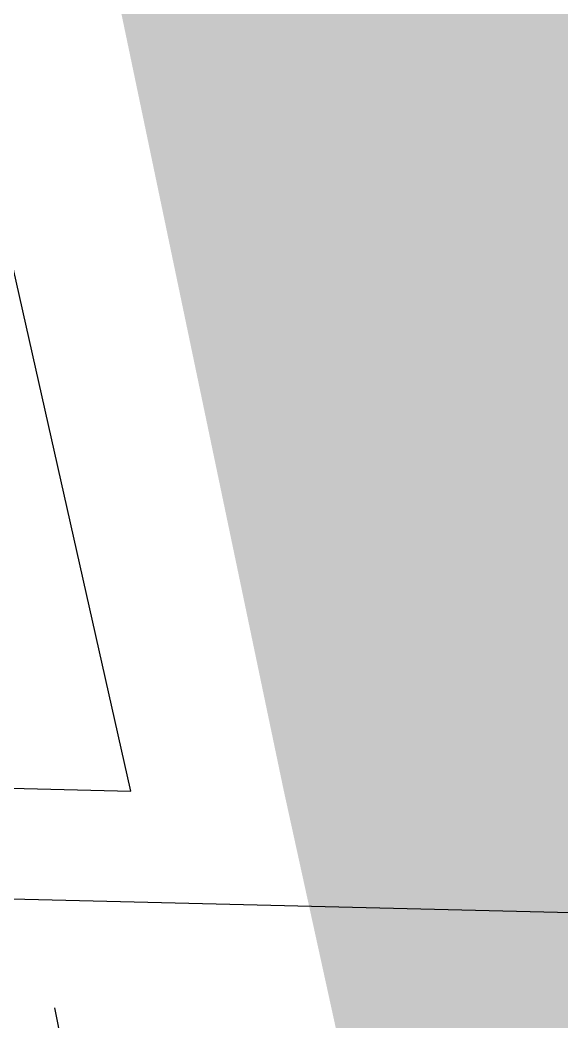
# Model space of a CAD drawing. Extents: x 383425 to 391668, y 6055101 to 6059545.
# Drawn here: x 385550.74 to 385555.62, y 6058438.09 to 6058447.11 of the extents above; entities that cross this region are included whole.
import ezdxf

# ---------------------------------------------------------------- set-up
doc = ezdxf.new("R2010")
doc.units = 0
doc.header["$LTSCALE"] = 5
doc.linetypes.add('foc-TOPO', pattern=[1, 0.2, -0.8])
for name, color, linetype in [('AS-ROADS', 254, 'Continuous'), ('C-RW', 13, 'Continuous'), ('P-PROPOSED', 10, 'Continuous'), ('T-LOW-AREA', 48, 'foc-TOPO')]:
    doc.layers.add(name, color=color, linetype=linetype)

msp = doc.modelspace()

# ---------------------------------------------------------------- linework, layer by layer
at = {"layer": 'AS-ROADS', "const_width": 5.9977, "flags": 128}
msp.add_lwpolyline([(385566.975, 6058390.944), (385556.048, 6058440.809), (385534.47, 6058544.071), (385513.453, 6058637.749), (385490.895, 6058743.539)], dxfattribs=at)
at = {"layer": 'C-RW', "flags": 128}
msp.add_lwpolyline([(385644.7559, 6059128.0324), (385644.1401, 6059106.8444), (385643.319, 6059078.5868), (385642.5331, 6059050.3219), (385642.0722, 6059033.236), (385641.2884, 6059008.2662), (385640.7112, 6058988.281), (385645.82, 6058988.2173), (385644.8257, 6058908.4977), (385638.1192, 6058901.1062), (385631.3708, 6058893.6684), (385597.0684, 6058855.8636), (385589.6735, 6058847.7125), (385555.6643, 6058810.2197), (385520.7852, 6058771.77), (385562.4684, 6058585.5947), (385568.5784, 6058558.317), (385577.8034, 6058514.4763), (385582.9465, 6058490.0192), (385585.0049, 6058480.238), (385593.8624, 6058438.1581), (385297.1106, 6058445.2876), (385022.0384, 6058453.838)], dxfattribs=at)
at = {"layer": 'P-PROPOSED'}
msp.add_lwpolyline([(385022.0679, 6058454.8372), (385297.1382, 6058446.2868), (385551.7391, 6058440.17), (385507.9546, 6058634.8452), (385475.3836, 6058785.1085), (385472.7201, 6058807.8751), (385467.7836, 6058838.945), (385467.407, 6058846.1487), (385540.1843, 6058823.9391), (385616.8059, 6058801.5979), (385738.8017, 6058763.1903), (385834.3939, 6058737.8532), (385904.9224, 6058717.0032), (385972.0985, 6058704.1241), (386013.0787, 6058691.6138), (386030.5571, 6058688.4466), (386063.4927, 6058687.3971), (386095.115, 6058696.4759), (386126.4693, 6058694.7959), (386144.5208, 6058699.3822), (386201.7542, 6058703.532), (386279.6447, 6058711.8362), (386457.8916, 6058724.1585)], dxfattribs=at)
at = {"layer": 'T-LOW-AREA', "flags": 128}
msp.add_lwpolyline([(385438.368, 6058817.631), (385449.392, 6058816.049), (385460.764, 6058811.14), (385466.661, 6058807.19), (385468.843, 6058805.628), (385470.331, 6058803.499), (385471.203, 6058799.325), (385475.636, 6058779.566), (385486.018, 6058731.329), (385506.851, 6058635.218), (385527.804, 6058542.035), (385550.313, 6058441.955), (385560.458, 6058390.759)], dxfattribs=at)

doc.saveas('drawing.dxf')
